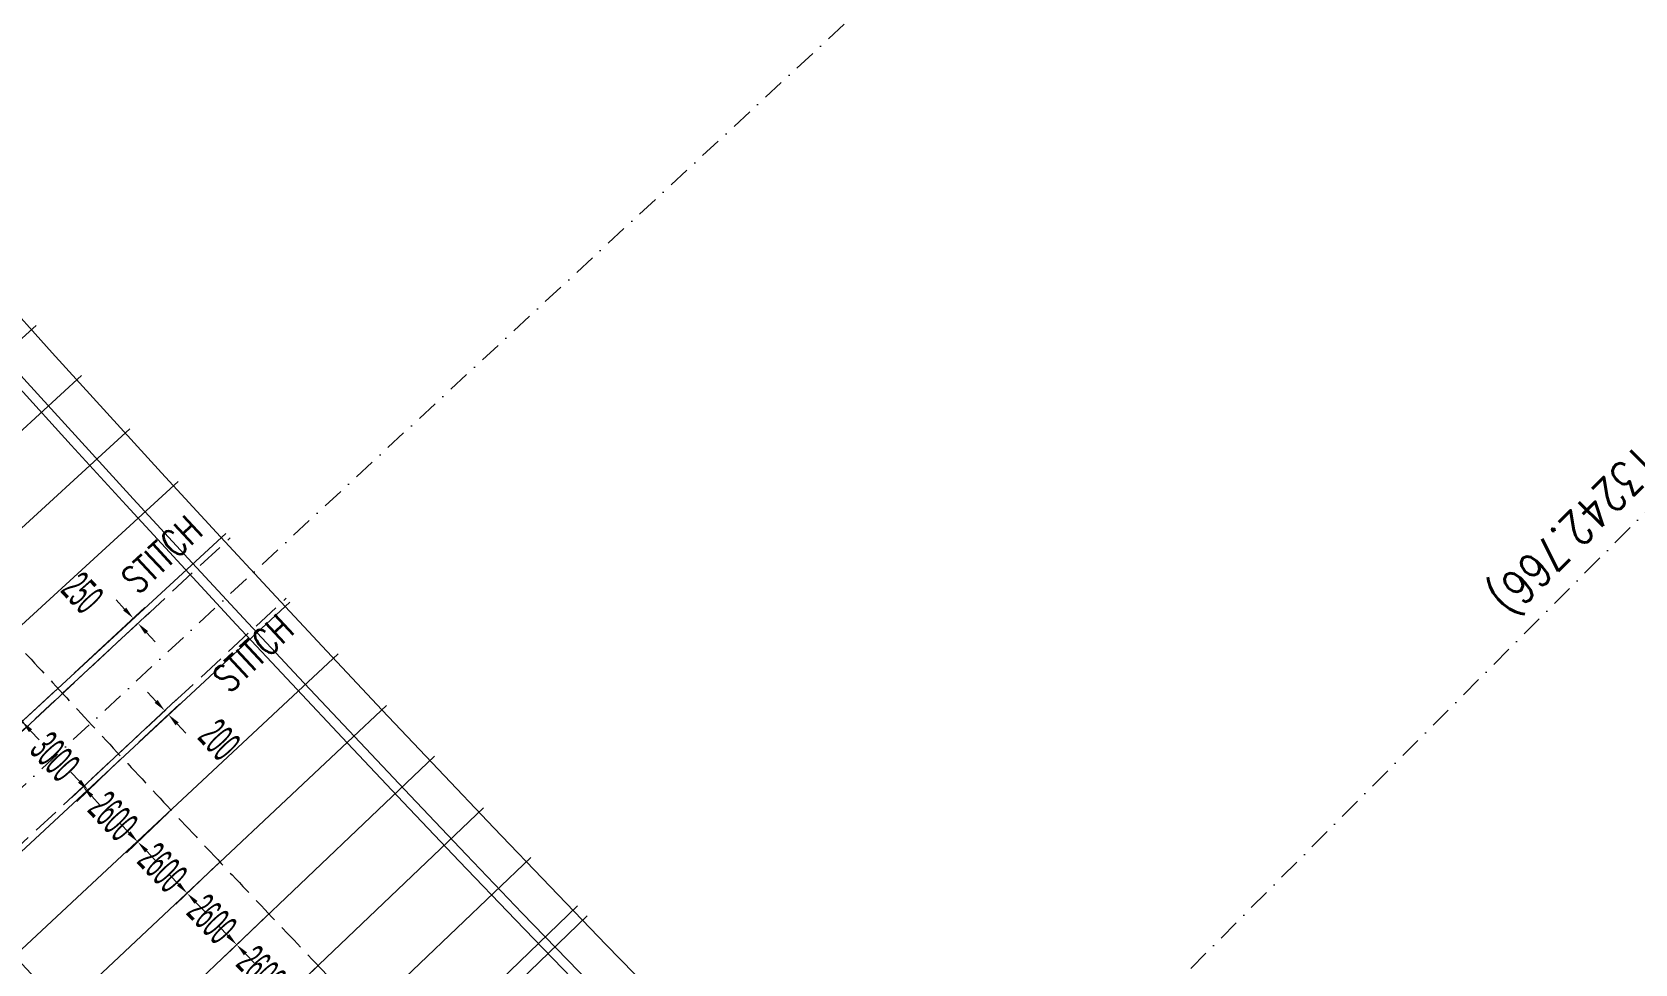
# Model space of a CAD drawing. Header units: millimetres. Extents: x 27228149 to 29012050, y 40856015 to 42918728.
# Drawn here: x 27607415 to 27665815, y 42096314 to 42130262 of the extents above; entities that cross this region are included whole.
import ezdxf
from ezdxf.enums import TextEntityAlignment as Align

# ---------------------------------------------------------------- set-up
doc = ezdxf.new("R2010")
doc.units = ezdxf.units.MM
doc.header["$LTSCALE"] = 0.05
doc.linetypes.add('DGN Style 3', pattern=[27349.722329, 19535.51595, -7814.20638])
doc.linetypes.add('DGN Style 4', pattern=[31276.361035, 15628.41276, -7814.20638, 19.535516, -7814.20638])
doc.layers.get('Defpoints').update_dxf_attribs({"lineweight": 0})
for name, color, linetype, lineweight in [('InnerEdge_NB', 7, 'Continuous', 0), ('InnerEdge_SB', 7, 'Continuous', 0), ('OuterEdge_SB', 7, 'Continuous', 0), ('PlacementCurve_NB', 1, 'DGN Style 3', 0), ('PlacementCurve_SB', 1, 'DGN Style 3', 0), ('S-_ANOT----_A-', 7, 'Continuous', 0), ('S-_ANOT----_T-', 7, 'Continuous', 0), ('S-_ANOTCHNG_T-', 7, 'Continuous', 13), ('S-_GRIDLINE_E- Adjusted', 6, 'DGN Style 4', 0), ('S-_SEG-----_E-SB', 3, 'Continuous', 13), ('S-_WALLLBW-_E-', 40, 'Continuous', 13)]:
    doc.layers.add(name, color=color, linetype=linetype, lineweight=lineweight)
doc.styles.add('500T5', font='romans.shx', dxfattribs={"width": 0.8, "height": 2.5})
doc.styles.add('Styletxt', font='txt.shx')
doc.styles.add('StyleWORKING', font='WORKING.shx')
doc.dimstyles.new('dim300', dxfattribs={"dimtxt": 750, "dimasz": 750, "dimexe": 375, "dimexo": 375, "dimgap": 375, "dimtad": 1, "dimdec": 0, "dimzin": 11, "dimdsep": 46, "dimtxsty": 'StyleWORKING', "dimsah": 1, "dimcen": 0.09, "dimclrd": 7, "dimclre": 7, "dimadec": 4, "dimazin": 3, "dimtfac": 1, "dimtdec": 0, "dimtmove": 0, "dimatfit": 3, "dimfxl": 1, "dimtolj": 1, "dimtzin": 0, "dimlwd": 0, "dimlwe": 0, "dimarcsym": 0})

# ---------------------------------------------------------------- blocks, each defined once
blk = doc.blocks.new('*D452')
at = {"layer": 'Defpoints', "color": 0, "linetype": 'Continuous', "transparency": 16777216}
for p in [(27610701, 42103824), (27612475, 42101924), (27611266, 42100761)]:
    blk.add_point(p, dxfattribs=at)
at = {"layer": 'S-_ANOT----_A-', "color": 7, "linetype": 'Continuous', "lineweight": 0, "transparency": 16777216}
for p, q in [((27609146, 42102967), (27608827, 42103299)), ((27611585, 42100430), (27611904, 42100098))]:
    blk.add_line(p, q, dxfattribs=at)
at = {"layer": 'S-_ANOT----_A-', "linetype": 'Continuous', "transparency": 16777216}
for p, q in [((27610618, 42103744), (27609050, 42102237)), ((27612393, 42101844), (27610852, 42100363))]:
    blk.add_line(p, q, dxfattribs=at)
at = {"layer": 'S-_ANOT----_A-', "color": 7, "linetype": 'Continuous', "transparency": 16777216}
for points in [[(27609201, 42103020), (27609090, 42102914), (27609465, 42102635)], [(27611641, 42100483), (27611530, 42100377), (27611266, 42100761)]]:
    blk.add_solid(points, dxfattribs=at)
at = {"layer": 'S-_ANOT----_A-', "color": 0, "linetype": 'Continuous', "transparency": 16777216, "insert": (27610367, 42101699), "char_height": 1150, "attachment_point": 5, "rotation": 313.87696, "style": 'StyleWORKING'}
blk.add_mtext('\\A1;{\\W0.47826;\\C0;2600}', dxfattribs=at)
blk = doc.blocks.new('*D453')
at = {"layer": 'Defpoints', "color": 0, "linetype": 'Continuous', "transparency": 16777216}
for p in [(27612475, 42101924), (27614256, 42100029), (27613068, 42098887)]:
    blk.add_point(p, dxfattribs=at)
at = {"layer": 'S-_ANOT----_A-', "linetype": 'Continuous', "transparency": 16777216}
for p, q in [((27612393, 42101844), (27610852, 42100363)), ((27614173, 42099949), (27612654, 42098489))]:
    blk.add_line(p, q, dxfattribs=at)
at = {"layer": 'S-_ANOT----_A-', "color": 7, "linetype": 'Continuous', "lineweight": 0, "transparency": 16777216}
for p, q in [((27610948, 42101093), (27610629, 42101425)), ((27613387, 42098556), (27613706, 42098224))]:
    blk.add_line(p, q, dxfattribs=at)
at = {"layer": 'S-_ANOT----_A-', "color": 7, "linetype": 'Continuous', "transparency": 16777216}
for points in [[(27611003, 42101146), (27610892, 42101040), (27611266, 42100761)], [(27613443, 42098609), (27613332, 42098503), (27613068, 42098887)]]:
    blk.add_solid(points, dxfattribs=at)
at = {"layer": 'S-_ANOT----_A-', "color": 0, "linetype": 'Continuous', "transparency": 16777216, "insert": (27612168, 42099825), "char_height": 1150, "attachment_point": 5, "rotation": 313.87696, "style": 'StyleWORKING'}
blk.add_mtext('\\A1;{\\W0.47826;\\C0;2600}', dxfattribs=at)
blk = doc.blocks.new('*D454')
at = {"layer": 'Defpoints', "color": 0, "linetype": 'Continuous', "transparency": 16777216}
for p in [(27614256, 42100029), (27616089, 42098184), (27614871, 42097013)]:
    blk.add_point(p, dxfattribs=at)
at = {"layer": 'S-_ANOT----_A-', "linetype": 'Continuous', "transparency": 16777216}
for p, q in [((27614173, 42099949), (27612654, 42098489)), ((27616006, 42098105), (27614456, 42096615))]:
    blk.add_line(p, q, dxfattribs=at)
at = {"layer": 'S-_ANOT----_A-', "color": 7, "linetype": 'Continuous', "lineweight": 0, "transparency": 16777216}
for p, q in [((27612750, 42099219), (27612431, 42099551)), ((27615190, 42096682), (27615508, 42096350))]:
    blk.add_line(p, q, dxfattribs=at)
at = {"layer": 'S-_ANOT----_A-', "color": 7, "linetype": 'Continuous', "transparency": 16777216}
for points in [[(27612805, 42099272), (27612694, 42099166), (27613068, 42098887)], [(27615245, 42096735), (27615134, 42096628), (27614871, 42097013)]]:
    blk.add_solid(points, dxfattribs=at)
at = {"layer": 'S-_ANOT----_A-', "color": 0, "linetype": 'Continuous', "transparency": 16777216, "insert": (27613971, 42097951), "char_height": 1150, "attachment_point": 5, "rotation": 313.87696, "style": 'StyleWORKING'}
blk.add_mtext('\\A1;{\\W0.47826;\\C0;2600}', dxfattribs=at)
blk = doc.blocks.new('*D455')
at = {"layer": 'Defpoints', "color": 0, "linetype": 'Continuous', "transparency": 16777216}
for p in [(27616089, 42098184), (27617833, 42096255), (27616673, 42095139)]:
    blk.add_point(p, dxfattribs=at)
at = {"layer": 'S-_ANOT----_A-', "linetype": 'Continuous', "transparency": 16777216}
for p, q in [((27616006, 42098105), (27614456, 42096615)), ((27617750, 42096175), (27616258, 42094741))]:
    blk.add_line(p, q, dxfattribs=at)
at = {"layer": 'S-_ANOT----_A-', "color": 7, "linetype": 'Continuous', "lineweight": 0, "transparency": 16777216}
for p, q in [((27614552, 42097345), (27614233, 42097676)), ((27616991, 42094808), (27617310, 42094476))]:
    blk.add_line(p, q, dxfattribs=at)
at = {"layer": 'S-_ANOT----_A-', "color": 7, "linetype": 'Continuous', "transparency": 16777216}
for points in [[(27614607, 42097398), (27614497, 42097292), (27614871, 42097013)], [(27617047, 42094861), (27616936, 42094755), (27616673, 42095139)]]:
    blk.add_solid(points, dxfattribs=at)
at = {"layer": 'S-_ANOT----_A-', "color": 0, "linetype": 'Continuous', "transparency": 16777216, "insert": (27615773, 42096077), "char_height": 1150, "attachment_point": 5, "rotation": 313.87696, "style": 'StyleWORKING'}
blk.add_mtext('\\A1;{\\W0.47826;\\C0;2600}', dxfattribs=at)
blk = doc.blocks.new('*D886')
at = {"layer": 'Defpoints', "color": 0, "linetype": 'Continuous', "transparency": 16777216}
for p in [(27611103, 42108907), (27608870, 42106832), (27609040, 42106649)]:
    blk.add_point(p, dxfattribs=at)
at = {"layer": 'S-_ANOT----_A-', "linetype": 'Continuous', "transparency": 16777216}
for p, q in [((27608954, 42106910), (27611524, 42109299)), ((27609125, 42106727), (27611694, 42109116))]:
    blk.add_line(p, q, dxfattribs=at)
at = {"layer": 'S-_ANOT----_A-', "color": 7, "linetype": 'Continuous', "lineweight": 0, "transparency": 16777216}
for p, q in [((27610789, 42109244), (27610476, 42109581)), ((27611586, 42108387), (27611899, 42108050))]:
    blk.add_line(p, q, dxfattribs=at)
at = {"layer": 'S-_ANOT----_A-', "color": 7, "linetype": 'Continuous', "transparency": 16777216}
for points in [[(27610846, 42109296), (27610733, 42109192), (27611103, 42108907)], [(27611642, 42108440), (27611530, 42108335), (27611273, 42108724)]]:
    blk.add_solid(points, dxfattribs=at)
at = {"layer": 'S-_ANOT----_A-', "color": 0, "linetype": 'Continuous', "transparency": 16777216, "insert": (27609250, 42109832), "char_height": 1150, "attachment_point": 5, "rotation": 312.91255, "style": 'StyleWORKING'}
blk.add_mtext('\\A1;{\\W0.47826;\\C0;250}', dxfattribs=at)
blk = doc.blocks.new('*D887')
at = {"layer": 'Defpoints', "color": 0, "linetype": 'Continuous', "transparency": 16777216}
for p in [(27612248, 42105543), (27611087, 42104455), (27611224, 42104309)]:
    blk.add_point(p, dxfattribs=at)
at = {"layer": 'S-_ANOT----_A-', "color": 7, "linetype": 'Continuous', "lineweight": 0, "transparency": 16777216}
for p, q in [((27611934, 42105879), (27611619, 42106214)), ((27612699, 42105061), (27613014, 42104725))]:
    blk.add_line(p, q, dxfattribs=at)
at = {"layer": 'S-_ANOT----_A-', "linetype": 'Continuous', "transparency": 16777216}
for p, q in [((27611171, 42104534), (27612668, 42105936)), ((27611308, 42104388), (27612805, 42105790))]:
    blk.add_line(p, q, dxfattribs=at)
at = {"layer": 'S-_ANOT----_A-', "color": 7, "linetype": 'Continuous', "transparency": 16777216}
for points in [[(27611990, 42105931), (27611878, 42105826), (27612248, 42105543)], [(27612755, 42105113), (27612643, 42105009), (27612385, 42105397)]]:
    blk.add_solid(points, dxfattribs=at)
at = {"layer": 'S-_ANOT----_A-', "color": 0, "linetype": 'Continuous', "transparency": 16777216, "insert": (27614240, 42104480), "char_height": 1150, "attachment_point": 5, "rotation": 313.12029, "style": 'StyleWORKING'}
blk.add_mtext('\\A1;{\\W0.47826;\\C0;200}', dxfattribs=at)
blk = doc.blocks.new('*D888')
at = {"layer": 'Defpoints', "color": 0, "linetype": 'Continuous', "transparency": 16777216}
for p in [(27609040, 42106649), (27611087, 42104455), (27609274, 42102763)]:
    blk.add_point(p, dxfattribs=at)
at = {"layer": 'S-_ANOT----_A-', "linetype": 'Continuous', "transparency": 16777216}
for p, q in [((27608956, 42106570), (27606807, 42104564)), ((27611003, 42104377), (27608853, 42102371))]:
    blk.add_line(p, q, dxfattribs=at)
at = {"layer": 'S-_ANOT----_A-', "color": 7, "linetype": 'Continuous', "lineweight": 0, "transparency": 16777216}
for p, q in [((27606913, 42105293), (27606599, 42105629)), ((27609587, 42102427), (27609901, 42102091))]:
    blk.add_line(p, q, dxfattribs=at)
at = {"layer": 'S-_ANOT----_A-', "color": 7, "linetype": 'Continuous', "transparency": 16777216}
for points in [[(27606969, 42105345), (27606857, 42105241), (27607227, 42104957)], [(27609644, 42102479), (27609531, 42102375), (27609274, 42102763)]]:
    blk.add_solid(points, dxfattribs=at)
at = {"layer": 'S-_ANOT----_A-', "color": 0, "linetype": 'Continuous', "transparency": 16777216, "insert": (27608251, 42103861), "char_height": 1150, "attachment_point": 5, "rotation": 313.01718, "style": 'StyleWORKING'}
blk.add_mtext('\\A1;{\\W0.47826;\\C0;3000}', dxfattribs=at)
blk = doc.blocks.new('*D1110')
at = {"layer": 'Defpoints', "color": 0, "linetype": 'Continuous', "transparency": 16777216}
for p in [(27606592, 42108265), (27608354, 42106353), (27607048, 42105149)]:
    blk.add_point(p, dxfattribs=at)
at = {"layer": 'S-_ANOT----_A-', "linetype": 'Continuous', "transparency": 16777216}
for p, q in [((27606508, 42108187), (27604863, 42106672)), ((27608270, 42106275), (27606625, 42104759))]:
    blk.add_line(p, q, dxfattribs=at)
at = {"layer": 'S-_ANOT----_A-', "color": 7, "linetype": 'Continuous', "lineweight": 0, "transparency": 16777216}
for p, q in [((27604974, 42107399), (27604662, 42107738)), ((27607359, 42104811), (27607671, 42104473))]:
    blk.add_line(p, q, dxfattribs=at)
at = {"layer": 'S-_ANOT----_A-', "color": 7, "linetype": 'Continuous', "transparency": 16777216}
for points in [[(27605030, 42107451), (27604918, 42107347), (27605286, 42107061)], [(27607416, 42104863), (27607303, 42104759), (27607048, 42105149)]]:
    blk.add_solid(points, dxfattribs=at)
at = {"layer": 'S-_ANOT----_A-', "color": 0, "linetype": 'Continuous', "transparency": 16777216, "insert": (27606168, 42106106), "char_height": 1150, "attachment_point": 5, "rotation": 312.65939, "style": 'StyleWORKING'}
blk.add_mtext('\\A1;{\\W0.47826;\\C0;2600}', dxfattribs=at)

msp = doc.modelspace()

# ---------------------------------------------------------------- linework, layer by layer
at = {"layer": 'InnerEdge_NB'}
msp.add_lwpolyline([(27283724.5, 42878514.7, -0.0568157), (27345588.8, 42682480.7), (27368075.3, 42566916.3, 0.0263705), (27393633.3, 42464653, 0.0426618), (27458420.2, 42303807.1, 0.1075608), (27699785.7, 42006839.6, 0.026969), (27783127.3, 41947329.2), (27839783.5, 41911319.6)], format="xyb", dxfattribs=at)
at = {"layer": 'InnerEdge_SB', "extrusion": (0, 0, -1)}
msp.add_lwpolyline([(-27784629.2, 41949692.3, 0.026969), (-27701533.2, 42009027.3, 0.1075608), (-27460918.9, 42305070.6, 0.0691101), (-27370363.7, 42569291.8)], format="xyb", dxfattribs=at)
at = {"layer": 'OuterEdge_SB'}
msp.add_arc((28261355.6, 42709836.2), 882808.3, 206.7701516, 231.3876643, dxfattribs=at)
at = {"layer": 'PlacementCurve_NB'}
msp.add_lwpolyline([(27288809.3, 42846343.4, -0.0480477), (27337834.2, 42680971.8), (27359958.8, 42567267.3, 0.0690894), (27451045.4, 42301107.2, 0.1079959), (27694979, 42000696.1, 0.0193193), (27725549.4, 41977271, 0.0146476), (27778701.6, 41940923.9), (27835716.4, 41904662.4)], format="xyb", dxfattribs=at)
at = {"layer": 'PlacementCurve_SB'}
msp.add_lwpolyline([(27305541.4, 42854039, -0.0482858), (27355899.2, 42684467.3), (27377998.9, 42570890.3, 0.0688708), (27467496.8, 42309348.2, 0.1110949), (27715510, 42007942.3, 0.028125), (27802629.8, 41947720.4), (27845874.9, 41921290)], format="xyb", dxfattribs=at)
at = {"layer": 'S-_GRIDLINE_E- Adjusted'}
for p, q in [((27585989.9, 42083215.8), (27644876.9, 42137852.6)), ((27608781.2, 42055171.4), (27667659.8, 42114238.7))]:
    msp.add_line(p, q, dxfattribs=at)
at = {"layer": 'S-_SEG-----_E-SB'}
for p, q in [((27595278.5, 42108509.8), (27607566, 42119567.1)), ((27597054.4, 42106548.5), (27609212.1, 42117748.9)), ((27598788.3, 42104644.7), (27610979.7, 42115807.8)), ((27600544.5, 42102727.5), (27612736, 42113890.6)), ((27602324.2, 42100796.1), (27614479.7, 42111998.3)), ((27604689.5, 42098246.7), (27616807.2, 42109489.8)), ((27606482.2, 42096327.4), (27618563.8, 42107609.3)), ((27608281.5, 42094412.4), (27620325, 42105735)), ((27610101.6, 42092486.7), (27622076.1, 42103882.2)), ((27611893.1, 42090602.3), (27623867.5, 42101997.8)), ((27613625.3, 42088790.5), (27625590.6, 42100195.9)), ((27615377.5, 42086968.2), (27627289.7, 42098428.9)), ((27615748.1, 42086584.1), (27627635, 42098071))]:
    msp.add_line(p, q, dxfattribs=at)
at = {"layer": 'S-_SEG-----_E-SB', "linetype": 'DGN Style 3'}
for p, q in [((27602513.1, 42100592.6), (27614630.4, 42111835.3)), ((27604553.4, 42098393.3), (27616670.9, 42109636.1))]:
    msp.add_line(p, q, dxfattribs=at)
at = {"layer": 'S-_WALLLBW-_E-'}
for radius in [881058.3, 882458.3]:
    msp.add_arc((28261355.6, 42709836.2), radius, 206.7701516, 231.3876645, dxfattribs=at)

# ---------------------------------------------------------------- texts
at = {"layer": 'S-_ANOT----_T-', "linetype": 'Continuous', "style": 'Styletxt', "width": 0.75}
for p in [(27611270.1, 42109742.8), (27614603.7, 42106146.5)]:
    msp.add_text('STITCH', height=1000, rotation=42.960097, dxfattribs=at).set_placement(p)
at = {"layer": 'S-_ANOTCHNG_T-', "style": '500T5', "width": 0.8}
msp.add_text('(CH. 13242.766)', height=1250, rotation=225.0917, dxfattribs=at).set_placement((27669376.4, 42116993.6), align=Align.TOP_LEFT)

# ---------------------------------------------------------------- dimensions: what is measured, and where the dimension line sits
at = {"layer": 'S-_ANOT----_A-', "linetype": 'Continuous'}
for base, p1, p2, angle, override, picture, middle, turn in [((27611102.7, 42108907.4), (27609040.4, 42106648.8), (27608870.2, 42106831.9), 132.912546, {"dimscale": 1000, "dimtxt": 1.15, "dimasz": 0.46, "dimexe": 0.575, "dimexo": 0.115, "dimgap": 0.2875, "dimtad": 1, "dimtih": 0, "dimtoh": 0, "dimlfac": 1, "dimsah": 1, "dimcen": 0, "dimse1": 0, "dimse2": 0, "dimclre": 256, "dimclrt": 0, "dimtol": 0, "dimtfac": 1, "dimtofl": 0, "dimtmove": 2, "dimatfit": 3, "dimfrac": 0, "dimtolj": 1, "dimlwe": 65535}, '*D886', (27609250.2, 42109832.2), 312.912546), ((27607047.5, 42105149.1), (27606592.2, 42108265.1), (27608354.1, 42106353.1), 132.659386, {"dimscale": 1000, "dimtxt": 1.15, "dimasz": 0.46, "dimexe": 0.575, "dimexo": 0.115, "dimgap": 0.2875, "dimtad": 1, "dimjust": 0, "dimtih": 0, "dimtoh": 0, "dimlfac": 1, "dimsah": 1, "dimcen": 0, "dimse1": 0, "dimse2": 0, "dimclre": 256, "dimclrt": 0, "dimtol": 0, "dimtfac": 1, "dimtofl": 0, "dimtmove": 2, "dimatfit": 3, "dimfrac": 0, "dimtolj": 1, "dimlwe": 65535}, '*D1110', (27606167.6, 42106106.1), 312.659386), ((27609273.7, 42102763.3), (27609040.4, 42106648.8), (27611087.1, 42104455.3), 133.017183, {"dimscale": 1000, "dimtxt": 1.15, "dimasz": 0.46, "dimexe": 0.575, "dimexo": 0.115, "dimgap": 0.2875, "dimtad": 1, "dimjust": 0, "dimtih": 0, "dimtoh": 0, "dimlfac": 1, "dimsah": 1, "dimcen": 0, "dimse1": 0, "dimse2": 0, "dimclre": 256, "dimclrt": 0, "dimtol": 0, "dimtfac": 1, "dimtofl": 0, "dimtmove": 2, "dimatfit": 3, "dimfrac": 0, "dimtolj": 1, "dimlwe": 65535}, '*D888', (27608251.4, 42103861), 313.017183), ((27612248.3, 42105542.7), (27611223.8, 42104309.4), (27611087.1, 42104455.3), 133.120285, {"dimscale": 1000, "dimtxt": 1.15, "dimasz": 0.46, "dimexe": 0.575, "dimexo": 0.115, "dimgap": 0.2875, "dimtad": 1, "dimtih": 0, "dimtoh": 0, "dimlfac": 1, "dimsah": 1, "dimcen": 0, "dimse1": 0, "dimse2": 0, "dimclre": 256, "dimclrt": 0, "dimtol": 0, "dimtfac": 1, "dimtofl": 0, "dimtmove": 2, "dimatfit": 3, "dimfrac": 0, "dimtolj": 1, "dimlwe": 65535}, '*D887', (27614239.5, 42104480.5), 313.120285), ((27611266.5, 42100761.5), (27610700.6, 42103823.9), (27612475.4, 42101923.9), 133.876958, {"dimscale": 1000, "dimtxt": 1.15, "dimasz": 0.46, "dimexe": 0.575, "dimexo": 0.115, "dimgap": 0.2875, "dimtad": 1, "dimjust": 0, "dimtih": 0, "dimtoh": 0, "dimlfac": 1, "dimsah": 1, "dimcen": 0, "dimse1": 0, "dimse2": 0, "dimclre": 256, "dimclrt": 0, "dimtol": 0, "dimtfac": 1, "dimtofl": 0, "dimtmove": 2, "dimatfit": 3, "dimfrac": 0, "dimtolj": 1, "dimlwe": 65535}, '*D452', (27610366.5, 42101699.4), 313.876958), ((27613068.4, 42098887.4), (27612475.4, 42101923.9), (27614255.8, 42100029.1), 133.876958, {"dimscale": 1000, "dimtxt": 1.15, "dimasz": 0.46, "dimexe": 0.575, "dimexo": 0.115, "dimgap": 0.2875, "dimtad": 1, "dimjust": 0, "dimtih": 0, "dimtoh": 0, "dimlfac": 1, "dimsah": 1, "dimcen": 0, "dimse1": 0, "dimse2": 0, "dimclre": 256, "dimclrt": 0, "dimtol": 0, "dimtfac": 1, "dimtofl": 0, "dimtmove": 2, "dimatfit": 3, "dimfrac": 0, "dimtolj": 1, "dimlwe": 65535}, '*D453', (27612168.4, 42099825.4), 313.876958), ((27614870.7, 42097013.1), (27614255.8, 42100029.1), (27616088.9, 42098184.4), 133.876958, {"dimscale": 1000, "dimtxt": 1.15, "dimasz": 0.46, "dimexe": 0.575, "dimexo": 0.115, "dimgap": 0.2875, "dimtad": 1, "dimjust": 0, "dimtih": 0, "dimtoh": 0, "dimlfac": 1, "dimsah": 1, "dimcen": 0, "dimse1": 0, "dimse2": 0, "dimclre": 256, "dimclrt": 0, "dimtol": 0, "dimtfac": 1, "dimtofl": 0, "dimtmove": 2, "dimatfit": 3, "dimfrac": 0, "dimtolj": 1, "dimlwe": 65535}, '*D454', (27613970.6, 42097951.2), 313.876958), ((27616672.5, 42095139.2), (27616088.9, 42098184.4), (27617833.1, 42096255.2), 133.876958, {"dimscale": 1000, "dimtxt": 1.15, "dimasz": 0.46, "dimexe": 0.575, "dimexo": 0.115, "dimgap": 0.2875, "dimtad": 1, "dimjust": 0, "dimtih": 0, "dimtoh": 0, "dimlfac": 1, "dimsah": 1, "dimcen": 0, "dimse1": 0, "dimse2": 0, "dimclre": 256, "dimclrt": 0, "dimtol": 0, "dimtfac": 1, "dimtofl": 0, "dimtmove": 2, "dimatfit": 3, "dimfrac": 0, "dimtolj": 1, "dimlwe": 65535}, '*D455', (27615772.6, 42096077.1), 313.876958)]:
    dim = msp.add_linear_dim(base=base, p1=p1, p2=p2, angle=angle, text='{\\W0.47826;\\C0;<>}', dimstyle='dim300', override=override, dxfattribs=at)
    dim.commit()
    dim.dimension.update_dxf_attribs({"geometry": picture, "text_midpoint": middle, "dimtype": 160, "text_rotation": turn})

doc.saveas('drawing.dxf')
